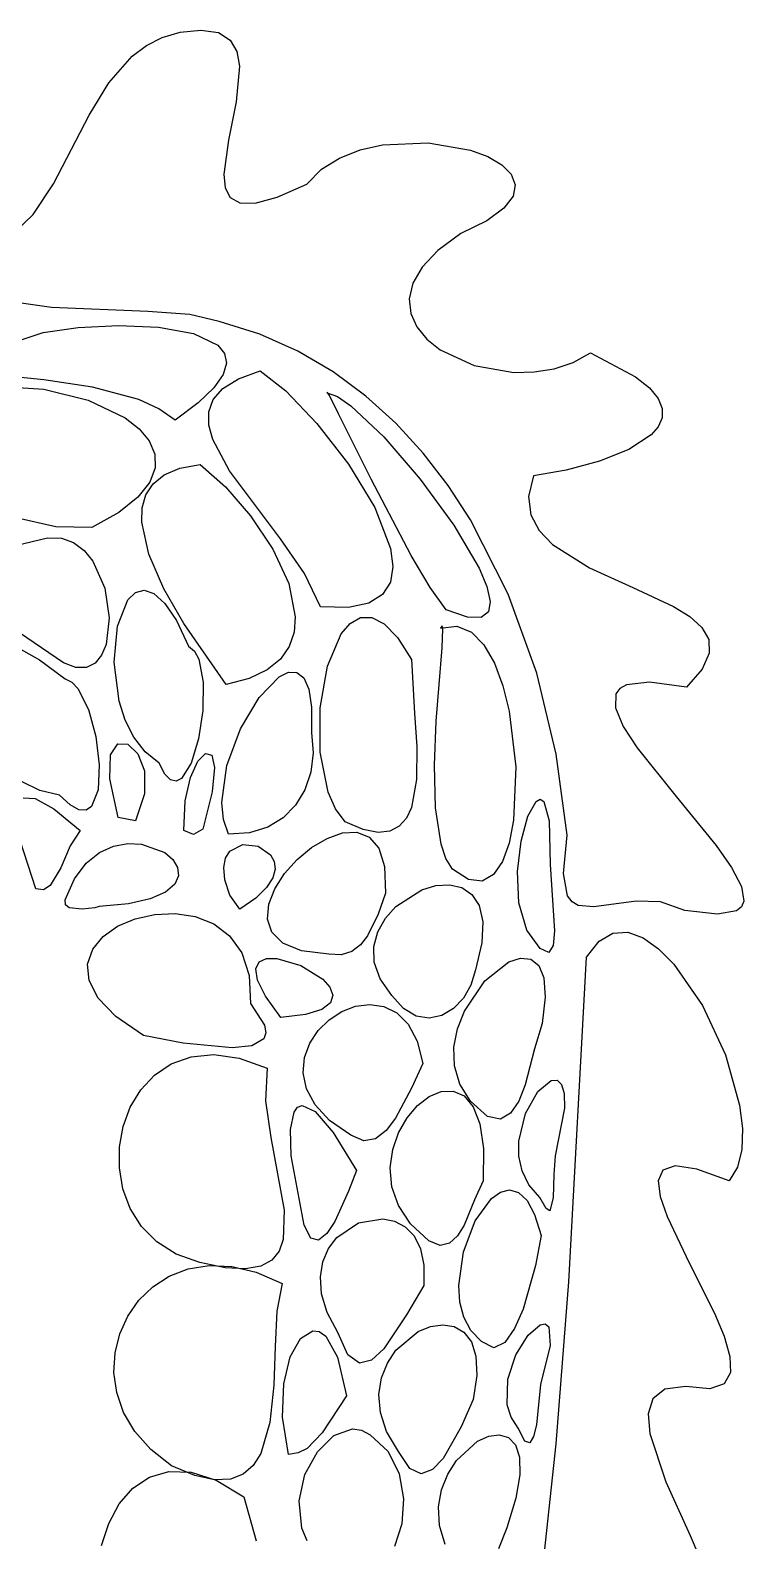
# Model space of a CAD drawing. Extents: x 4 to 212, y 2 to 159.
# Drawn here: x 112 to 148.6, y 77.2 to 154.8 of the extents above; entities that cross this region are included whole.
import ezdxf

# ---------------------------------------------------------------- set-up
doc = ezdxf.new("R2010")
doc.units = 0

msp = doc.modelspace()

# ---------------------------------------------------------------- linework, layer by layer
at = {"layer": 'Layer 1'}
for p, q in [((118.768159, 154.450074), (119.693101, 154.719707)), ((119.693101, 154.719707), (120.741175, 154.82628)), ((120.741175, 154.82628), (121.654725, 154.700853)), ((121.654725, 154.700853), (122.257736, 154.32213)), ((117.231168, 153.496938), (117.952223, 154.036209)), ((117.952223, 154.036209), (118.768159, 154.450074)), ((122.257736, 154.32213), (122.600395, 153.733853)), ((122.600395, 153.733853), (122.732892, 152.979764)), ((116.017208, 152.117491), (117.231168, 153.496938)), ((122.732892, 152.979764), (122.568156, 151.149118)), ((115.013283, 150.462353), (116.017208, 152.117491)), ((122.568156, 151.149118), (122.165038, 149.18013)), ((113.183558, 146.927479), (115.013283, 150.462353)), ((122.165038, 149.18013), (121.92505, 147.422736)), ((127.875125, 148.259044), (128.930967, 148.672578)), ((128.930967, 148.672578), (130.07219, 148.931427)), ((130.07219, 148.931427), (132.431382, 149.033504)), ((132.431382, 149.033504), (134.5939, 148.662138)), ((134.5939, 148.662138), (135.48928, 148.329184)), ((135.48928, 148.329184), (136.200942, 147.914192)), ((126.198986, 146.919493), (126.949514, 147.678719)), ((126.949514, 147.678719), (127.875125, 148.259044)), ((136.200942, 147.914192), (136.684034, 147.42927)), ((112.131768, 145.348982), (113.183558, 146.927479)), ((121.92505, 147.422736), (121.991702, 146.732743)), ((121.991702, 146.732743), (122.249704, 146.226874)), ((124.673696, 146.25144), (126.198986, 146.919493)), ((136.684034, 147.42927), (136.893708, 146.886527)), ((136.893708, 146.886527), (136.785112, 146.29807)), ((122.249704, 146.226874), (122.749244, 145.948873)), ((122.749244, 145.948873), (123.540512, 145.942481)), ((123.540512, 145.942481), (124.673696, 146.25144)), ((136.785112, 146.29807), (136.313397, 145.676007)), ((110.838034, 144.097271), (112.131768, 145.348982)), ((136.313397, 145.676007), (135.433712, 145.032445)), ((135.433712, 145.032445), (134.101208, 144.379493)), ((134.101208, 144.379493), (132.930401, 143.509845)), ((132.930401, 143.509845), (132.119867, 142.653255)), ((132.119867, 142.653255), (131.637741, 141.820812)), ((131.637741, 141.820812), (131.452159, 141.023603)), ((113.088004, 140.570693), (111.038609, 140.875629)), ((118.019761, 140.364597), (113.088004, 140.570693)), ((131.452159, 141.023603), (131.531257, 140.272714)), ((120.18851, 140.213558), (118.019761, 140.364597)), ((121.68343, 139.863938), (120.18851, 140.213558)), ((123.776252, 139.198502), (121.68343, 139.863938)), ((131.531257, 140.272714), (131.84317, 139.579235)), ((109.654112, 138.277615), (112.652319, 139.299493)), ((112.652319, 139.299493), (114.450706, 139.550565)), ((114.450706, 139.550565), (116.51806, 139.650934)), ((116.51806, 139.650934), (118.583937, 139.55945)), ((118.583937, 139.55945), (120.377893, 139.23496)), ((120.377893, 139.23496), (121.629487, 138.636315)), ((125.727668, 138.32641), (123.776252, 139.198502)), ((131.84317, 139.579235), (132.356033, 138.954252)), ((132.356033, 138.954252), (133.037983, 138.408852)), ((121.629487, 138.636315), (121.967384, 138.221324)), ((121.967384, 138.221324), (122.068274, 137.722363)), ((127.540118, 137.263801), (125.727668, 138.32641)), ((133.037983, 138.408852), (134.781683, 137.601153)), ((139.869429, 137.750742), (140.756948, 138.24116)), ((140.756948, 138.24116), (143.078269, 137.020796)), ((122.068274, 137.722363), (121.898351, 137.134288)), ((134.781683, 137.601153), (136.819354, 137.244838)), ((137.868768, 137.263669), (138.896081, 137.428607)), ((138.896081, 137.428607), (139.869429, 137.750742)), ((112.694336, 136.85989), (110.488862, 137.08642)), ((115.188806, 136.491488), (112.694336, 136.85989)), ((121.898351, 137.134288), (121.423811, 136.451954)), ((121.88401, 136.415387), (122.678553, 136.909514)), ((122.678553, 136.909514), (123.805323, 137.323938)), ((123.805323, 137.323938), (125.11327, 136.302381)), ((129.216041, 136.02681), (127.540118, 137.263801)), ((136.819354, 137.244838), (137.868768, 137.263669)), ((143.078269, 137.020796), (143.792784, 136.449393)), ((110.271783, 136.536021), (112.680147, 136.385799)), ((112.680147, 136.385799), (114.96609, 135.817567)), ((117.567503, 135.844932), (115.188806, 136.491488)), ((118.586945, 135.374757), (117.567503, 135.844932)), ((121.423811, 136.451954), (120.610847, 135.670219)), ((121.157724, 135.217069), (121.388224, 135.848819)), ((121.388224, 135.848819), (121.88401, 136.415387)), ((125.11327, 136.302381), (126.713632, 134.617463)), ((127.243749, 136.233212), (127.232407, 136.195049)), ((127.232407, 136.195049), (127.769675, 135.996316)), ((127.353424, 136.04868), (127.243749, 136.233212)), ((127.825949, 135.118429), (127.353424, 136.04868)), ((127.769675, 135.996316), (128.460951, 135.521587)), ((130.757879, 134.631574), (129.216041, 136.02681)), ((143.792784, 136.449393), (144.242331, 135.905382)), ((144.242331, 135.905382), (144.451257, 135.389915)), ((114.96609, 135.817567), (116.861028, 134.90451)), ((119.425655, 134.783937), (118.586945, 135.374757)), ((120.610847, 135.670219), (119.425655, 134.783937)), ((121.159037, 134.527401), (121.157724, 135.217069)), ((129.490907, 131.761506), (127.825949, 135.118429)), ((128.460951, 135.521587), (130.155877, 133.9238)), ((144.451257, 135.389915), (144.443908, 134.904147)), ((116.861028, 134.90451), (117.577937, 134.341542)), ((117.577937, 134.341542), (118.096377, 133.719811)), ((119.425655, 134.783937), (119.425655, 134.783937)), ((121.358693, 133.787074), (121.159037, 134.527401)), ((126.713632, 134.617463), (128.328621, 132.530215)), ((132.168071, 133.09423), (130.757879, 134.631574)), ((144.244632, 134.449231), (143.877775, 134.026321)), ((144.443908, 134.904147), (144.244632, 134.449231)), ((118.096377, 133.719811), (118.382775, 133.048466)), ((122.219148, 132.183491), (121.358693, 133.787074)), ((130.155877, 133.9238), (132.017875, 131.761014)), ((143.877775, 134.026321), (142.738704, 133.281132)), ((118.382775, 133.048466), (118.403556, 132.336655)), ((133.449056, 131.430914), (132.168071, 133.09423)), ((142.738704, 133.281132), (141.221471, 132.67781)), ((118.403556, 132.336655), (118.125149, 131.593526)), ((118.296889, 131.515835), (118.873771, 131.975478)), ((118.873771, 131.975478), (119.675247, 132.312761)), ((119.675247, 132.312761), (120.721512, 132.512748)), ((120.721512, 132.512748), (122.00987, 131.355103)), ((124.847429, 128.687922), (122.219148, 132.183491)), ((128.328621, 132.530215), (129.680451, 130.301667)), ((139.520849, 132.225584), (137.831613, 131.933682)), ((141.221471, 132.67781), (139.520849, 132.225584)), ((118.125149, 131.593526), (117.51398, 130.828226)), ((117.924411, 130.948766), (118.296889, 131.515835)), ((122.00987, 131.355103), (123.306747, 129.862684)), ((131.558048, 127.834717), (129.490907, 131.761506)), ((132.017875, 131.761014), (133.747637, 129.392555)), ((134.603276, 129.657764), (133.449056, 131.430914)), ((137.831613, 131.933682), (137.576521, 130.860203)), ((117.51398, 130.828226), (116.536478, 130.049905)), ((117.736143, 130.289207), (117.924411, 130.948766)), ((137.576521, 130.860203), (137.693902, 129.925111)), ((113.29734, 129.309485), (111.329639, 129.747208)), ((116.536478, 130.049905), (115.159068, 129.267709)), ((117.711893, 129.552095), (117.736143, 130.289207)), ((123.306747, 129.862684), (124.447521, 128.166264)), ((129.680451, 130.301667), (130.491332, 128.192849)), ((136.541179, 125.846506), (134.603276, 129.657764)), ((137.693902, 129.925111), (138.125259, 129.110023)), ((115.15907, 129.267709), (113.29734, 129.309485)), ((115.159068, 129.267709), (115.15907, 129.267709)), ((115.15907, 129.267709), (115.15907, 129.267709)), ((118.074677, 127.904949), (117.711893, 129.552095)), ((133.747637, 129.392555), (135.045853, 127.177748)), ((138.125259, 129.110023), (138.812092, 128.396551)), ((110.350835, 128.13685), (112.868287, 128.743134)), ((112.868287, 128.743134), (113.588186, 128.728086)), ((113.588186, 128.728086), (114.21841, 128.499176)), ((114.21841, 128.499176), (114.757723, 128.092119)), ((114.757723, 128.092119), (115.204892, 127.54263)), ((124.447521, 128.166264), (125.267567, 126.39662)), ((126.079714, 126.912115), (124.847429, 128.687922)), ((130.491332, 128.192849), (130.607107, 127.264911)), ((138.812092, 128.396551), (140.718199, 127.20092)), ((115.204892, 127.54263), (115.817864, 126.159219)), ((118.851221, 126.126813), (118.074677, 127.904949)), ((132.533302, 126.192135), (131.558048, 127.834717)), ((126.900401, 125.195079), (126.079714, 126.912115)), ((130.607107, 127.264911), (130.483476, 126.464792)), ((135.045853, 127.177748), (135.439598, 126.240254)), ((140.718199, 127.20092), (142.944237, 126.191134)), ((115.817864, 126.159219), (116.047452, 124.634662)), ((117.005338, 125.546814), (117.385739, 125.924545)), ((117.385739, 125.924545), (117.832522, 126.049461)), ((117.832522, 126.049461), (118.337729, 125.879289)), ((118.337729, 125.879289), (118.893397, 125.371755)), ((119.879987, 124.337172), (118.851221, 126.126813)), ((125.267567, 126.39662), (125.602264, 124.684527)), ((130.085713, 125.82512), (129.379095, 125.378525)), ((130.483476, 126.464792), (130.085713, 125.82512)), ((133.358139, 125.048501), (132.533302, 126.192135)), ((135.439598, 126.240254), (135.613215, 125.47592)), ((138.0013, 121.78955), (136.541179, 125.846506)), ((142.944237, 126.191134), (145.022221, 125.220112)), ((116.475524, 124.202), (117.005338, 125.546814)), ((118.893397, 125.371755), (119.491567, 124.484587)), ((128.328899, 125.157635), (126.900401, 125.195079)), ((126.900401, 125.195079), (126.900401, 125.195079)), ((129.379095, 125.378525), (128.328899, 125.157635)), ((134.439167, 124.671037), (133.358139, 125.048501)), ((133.358139, 125.048501), (133.358139, 125.048501)), ((135.613215, 125.47592), (135.529291, 124.929662)), ((145.022221, 125.220112), (145.859448, 124.703173)), ((112.934544, 122.839393), (110.204218, 124.700214)), ((116.047452, 124.634662), (115.883786, 123.25468)), ((116.306764, 122.353205), (116.475524, 124.202)), ((119.491567, 124.484587), (120.124279, 123.175511)), ((122.048019, 121.201307), (119.879987, 124.337172)), ((125.602264, 124.684527), (125.536161, 123.890929)), ((127.965394, 123.799459), (128.424028, 124.343047)), ((128.424028, 124.343047), (128.946771, 124.638882)), ((128.946771, 124.638882), (129.527874, 124.644167)), ((129.527874, 124.644167), (130.161587, 124.316102)), ((130.161587, 124.316102), (130.842158, 123.61189)), ((133.148122, 124.210001), (133.057192, 124.094886)), ((133.185193, 124.05838), (133.148122, 124.210001)), ((135.150413, 124.646396), (134.439167, 124.671037)), ((135.529291, 124.929662), (135.150413, 124.646396)), ((145.859448, 124.703173), (146.484168, 124.14077)), ((125.536161, 123.890929), (125.286986, 123.16076)), ((127.263456, 122.140221), (127.965394, 123.799459)), ((130.842158, 123.61189), (131.563838, 122.488731)), ((133.057192, 124.094886), (133.899832, 124.196649)), ((133.137938, 123.082014), (133.185193, 124.05838)), ((133.899832, 124.196649), (134.643188, 123.889597)), ((134.643188, 123.889597), (135.28556, 123.236332)), ((146.484168, 124.14077), (146.837881, 123.514517)), ((146.837881, 123.514517), (146.862091, 122.806027)), ((111.365538, 123.079408), (112.467685, 122.475067)), ((113.689349, 122.312284), (112.934544, 122.839393)), ((112.934544, 122.839393), (112.934544, 122.839393)), ((115.651397, 122.708192), (115.316993, 122.304994)), ((115.883786, 123.25468), (115.651397, 122.708192)), ((120.124279, 123.175511), (120.42031, 122.914994)), ((120.42031, 122.914994), (120.638666, 122.498184)), ((125.286986, 123.16076), (124.834163, 122.510366)), ((132.839133, 119.326412), (133.137938, 123.082014)), ((135.28556, 123.236332), (135.825253, 122.29945)), ((146.862091, 122.806027), (146.498299, 121.996917)), ((112.467685, 122.475067), (113.776351, 121.489594)), ((114.337203, 122.071325), (113.689349, 122.312284)), ((114.87934, 122.0808), (114.337203, 122.071325)), ((115.316993, 122.304994), (114.87934, 122.0808)), ((116.562739, 120.338614), (116.306764, 122.353205)), ((120.638666, 122.498184), (120.864234, 121.316485)), ((124.157113, 121.956095), (123.235257, 121.514293)), ((124.834163, 122.510366), (124.157113, 121.956095)), ((126.88696, 120.003554), (127.263456, 122.140221)), ((131.563838, 122.488731), (131.726014, 119.723281)), ((135.825253, 122.29945), (136.260568, 121.14155)), ((146.498299, 121.996917), (145.688008, 121.068801)), ((113.776351, 121.489594), (114.121431, 121.329382)), ((114.121431, 121.329382), (114.439875, 120.994561)), ((120.864234, 121.316485), (120.844755, 119.872028)), ((123.235257, 121.514293), (122.048019, 121.201307)), ((122.048019, 121.201307), (122.048019, 121.201307)), ((123.745962, 120.534635), (124.770628, 121.59332)), ((124.770628, 121.59332), (125.252018, 121.830785)), ((125.252018, 121.830785), (125.682327, 121.828314)), ((125.682327, 121.828314), (126.038716, 121.551895)), ((126.038716, 121.551895), (126.298343, 120.967515)), ((136.260568, 121.14155), (136.589809, 119.825231)), ((139.003161, 117.615989), (138.0013, 121.78955)), ((142.610184, 121.18324), (142.264221, 120.992103)), ((143.784833, 121.3152), (142.610184, 121.18324)), ((145.688008, 121.068801), (143.784833, 121.3152)), ((114.439875, 120.994561), (114.978265, 119.926459)), ((116.869903, 119.374829), (116.562739, 120.338614)), ((122.791048, 118.924361), (123.745962, 120.534635)), ((126.298343, 120.967515), (126.438371, 120.04116)), ((142.062185, 120.726452), (142.038957, 119.99837)), ((142.264221, 120.992103), (142.062185, 120.726452)), ((114.978265, 119.926459), (115.354345, 118.536022)), ((120.844755, 119.872028), (120.623999, 118.406424)), ((126.438371, 120.04116), (126.435959, 118.738819)), ((126.881907, 117.731846), (126.88696, 120.003554)), ((131.726014, 119.723281), (131.840391, 117.998422)), ((136.589809, 119.825231), (136.923275, 116.967731)), ((142.038957, 119.99837), (142.438623, 119.052527)), ((117.307131, 118.496414), (116.869903, 119.374829)), ((122.088601, 117.034599), (122.791048, 118.924361)), ((132.748319, 117.055529), (132.839133, 119.326412)), ((142.438623, 119.052527), (143.159307, 117.942454)), ((115.354345, 118.536022), (115.530941, 117.073982)), ((116.118126, 117.589063), (116.479236, 118.152362)), ((116.479236, 118.152362), (116.996045, 118.140975)), ((116.996045, 118.140975), (117.506961, 117.647036)), ((117.882383, 117.745643), (117.307131, 118.496414)), ((120.623999, 118.406424), (120.245736, 117.161286)), ((126.435959, 118.738819), (126.513426, 117.686264)), ((131.840391, 117.998422), (131.824459, 116.31881)), ((116.074302, 116.358943), (116.118126, 117.589063)), ((117.506961, 117.647036), (117.850395, 116.76268)), ((118.603621, 117.16479), (117.882383, 117.745643)), ((120.214181, 116.427999), (120.595778, 117.261662)), ((120.595778, 117.261662), (120.991908, 117.664398)), ((120.991908, 117.664398), (121.308697, 117.576163)), ((121.308697, 117.576163), (121.452273, 116.936913)), ((126.513426, 117.686264), (126.396306, 116.695858)), ((127.294298, 115.667484), (126.881907, 117.731846)), ((139.56628, 113.454917), (139.003161, 117.615989)), ((143.159307, 117.942454), (145.156214, 115.443754)), ((115.530941, 117.073982), (115.470878, 115.791069)), ((117.850395, 116.76268), (117.864757, 115.580042)), ((118.898237, 116.598559), (118.603621, 117.16479)), ((118.603621, 117.16479), (118.603621, 117.16479)), ((119.191777, 116.298856), (118.898237, 116.598559)), ((120.245736, 117.161286), (119.753739, 116.378226)), ((121.452273, 116.936913), (121.328762, 115.686606)), ((121.821341, 115.137452), (122.088601, 117.034599)), ((126.396306, 116.695858), (126.094683, 115.793429)), ((132.803721, 114.861495), (132.748319, 117.055529)), ((136.923275, 116.967731), (136.812071, 114.227737)), ((112.482552, 115.755342), (111.56961, 116.205212)), ((113.498988, 115.524418), (112.482552, 115.755342)), ((115.470878, 115.791069), (115.136982, 114.938016)), ((116.509357, 114.369867), (116.074302, 116.358943)), ((119.478768, 116.235479), (119.191777, 116.298856)), ((119.753739, 116.378226), (119.478768, 116.235479)), ((119.940988, 115.223452), (120.214181, 116.427999)), ((121.328762, 115.686606), (120.844293, 113.765197)), ((126.094683, 115.793429), (125.618641, 115.00481)), ((127.671411, 114.820053), (127.294298, 115.667484)), ((131.824459, 116.31881), (131.563843, 114.889445)), ((111.627508, 115.377905), (112.23761, 115.34509)), ((112.23761, 115.34509), (113.196149, 114.812359)), ((114.041379, 115.012901), (113.498988, 115.524418)), ((113.498988, 115.524418), (113.498988, 115.524418)), ((114.492077, 114.765555), (114.041379, 115.012901)), ((115.136982, 114.938016), (114.855729, 114.751041)), ((117.864757, 115.580042), (117.388457, 114.191257)), ((119.870073, 113.708064), (119.940988, 115.223452)), ((121.908004, 114.271141), (121.821341, 115.137452)), ((125.618641, 115.00481), (124.978265, 114.355829)), ((131.563843, 114.889445), (131.306036, 114.332668)), ((137.550278, 114.437181), (137.968039, 115.19793)), ((137.968039, 115.19793), (138.173298, 115.307583)), ((138.173298, 115.307583), (138.360624, 115.196712)), ((138.360624, 115.196712), (138.634927, 114.193272)), ((145.156214, 115.443754), (147.21466, 112.93053)), ((113.196149, 114.812359), (114.546769, 113.703777)), ((114.855729, 114.751041), (114.492077, 114.765555)), ((117.388457, 114.191257), (116.509357, 114.369867)), ((116.509357, 114.369867), (116.509357, 114.369867)), ((116.509357, 114.369867), (116.509357, 114.369867)), ((122.171982, 113.505022), (121.908004, 114.271141)), ((124.978265, 114.355829), (124.18364, 113.872317)), ((128.170136, 114.152855), (127.671411, 114.820053)), ((129.091221, 113.756191), (128.170136, 114.152855)), ((128.170136, 114.152855), (128.170136, 114.152855)), ((131.306036, 114.332668), (130.944168, 113.91533)), ((133.085708, 112.998484), (132.803721, 114.861495)), ((136.812071, 114.227737), (136.585475, 113.058301)), ((137.20045, 113.15472), (137.550278, 114.437181)), ((138.634927, 114.193272), (138.697837, 111.947353)), ((114.546769, 113.703777), (114.041424, 112.919993)), ((119.870076, 113.708064), (119.870073, 113.708064)), ((119.870073, 113.708064), (119.870073, 113.708064)), ((120.367687, 113.488605), (119.870076, 113.708064)), ((120.844293, 113.765197), (120.367687, 113.488605)), ((123.244851, 113.580105), (122.171982, 113.505022)), ((122.171982, 113.505022), (122.171982, 113.505022)), ((124.18364, 113.872317), (123.244851, 113.580105)), ((127.230652, 113.295852), (128.021505, 113.572798)), ((128.021505, 113.572798), (128.761803, 113.611111)), ((128.761803, 113.611111), (129.402515, 113.365622)), ((129.851057, 113.601466), (129.091221, 113.756191)), ((129.402515, 113.365622), (129.894613, 112.791166)), ((130.46394, 113.663054), (129.851057, 113.601466)), ((130.944168, 113.91533), (130.46394, 113.663054)), ((139.376073, 111.483732), (139.56628, 113.454917)), ((112.276024, 110.700978), (111.451387, 113.236208)), ((114.041424, 112.919993), (113.567621, 111.790983)), ((114.861871, 112.016577), (115.540496, 112.566552)), ((115.540496, 112.566552), (116.263982, 112.89594)), ((116.263982, 112.89594), (116.996826, 113.032619)), ((116.996826, 113.032619), (117.703527, 113.004466)), ((117.703527, 113.004466), (118.896492, 112.565173)), ((118.896492, 112.565173), (119.311752, 112.209789)), ((122.019102, 112.283739), (122.236162, 112.638058)), ((122.236162, 112.638058), (122.913666, 112.981066)), ((122.913666, 112.981066), (123.699881, 112.895095)), ((123.699881, 112.895095), (124.33584, 112.450382)), ((125.693392, 112.206726), (126.438271, 112.825439)), ((126.438271, 112.825439), (127.230652, 113.295852)), ((129.894613, 112.791166), (130.189068, 111.842574)), ((133.336786, 112.270544), (133.085708, 112.998484)), ((136.585475, 113.058301), (136.242619, 112.106037)), ((137.011663, 111.590802), (137.20045, 113.15472)), ((147.21466, 112.93053), (148.012266, 111.802304)), ((113.567621, 111.790983), (113.015707, 110.867671)), ((114.263608, 111.218137), (114.861871, 112.016577)), ((119.311752, 112.209789), (119.55886, 111.801083)), ((119.55886, 111.801083), (119.602315, 111.366933)), ((121.926332, 111.795836), (122.019102, 112.283739)), ((121.990221, 111.16557), (121.926332, 111.795836)), ((124.33584, 112.450382), (124.516547, 112.115447)), ((124.516547, 112.115447), (124.562578, 111.717165)), ((125.045043, 111.484881), (125.693392, 112.206726)), ((130.189068, 111.842574), (130.236852, 110.474681)), ((133.674649, 111.720675), (133.336786, 112.270544)), ((136.242619, 112.106037), (135.781806, 111.433544)), ((138.697837, 111.947353), (138.918618, 108.551426)), ((148.012266, 111.802304), (148.519625, 110.831045)), ((113.781211, 110.143355), (114.263608, 111.218137)), ((119.602315, 111.366933), (119.406615, 110.935216)), ((122.243142, 110.384161), (121.990221, 111.16557)), ((124.441563, 111.264316), (124.121131, 110.765679)), ((124.562578, 111.717165), (124.441563, 111.264316)), ((124.542254, 110.70507), (125.045043, 111.484881)), ((134.499518, 111.178265), (133.674649, 111.720675)), ((133.674649, 111.720675), (133.674649, 111.720675)), ((135.201338, 111.10342), (134.499518, 111.178265)), ((135.781806, 111.433544), (135.201338, 111.10342)), ((137.077025, 109.985683), (137.011663, 111.590802)), ((139.583554, 110.352048), (139.376073, 111.483732)), ((112.67619, 110.655314), (112.276024, 110.700978)), ((112.276024, 110.700978), (112.276024, 110.700978)), ((113.015707, 110.867671), (112.67619, 110.655314)), ((118.936258, 110.53381), (118.155742, 110.190592)), ((119.406615, 110.935216), (118.936258, 110.53381)), ((122.752533, 109.666162), (122.243142, 110.384164)), ((122.243142, 110.384164), (122.243142, 110.384161)), ((122.243142, 110.384161), (122.243142, 110.384161)), ((123.568911, 110.230035), (122.752533, 109.666162)), ((124.121131, 110.765679), (123.568911, 110.230035)), ((124.234053, 109.912461), (124.542254, 110.70507)), ((130.236852, 110.474681), (129.863348, 109.394921)), ((130.763966, 109.79589), (132.104175, 110.652513)), ((132.104175, 110.652513), (132.823482, 110.86718)), ((132.823482, 110.86718), (133.519466, 110.913086)), ((133.519466, 110.913086), (134.150035, 110.770483)), ((134.150035, 110.770483), (134.673094, 110.419623)), ((134.673094, 110.419623), (135.046552, 109.840757)), ((139.8165, 110.036257), (139.583554, 110.352048)), ((148.519625, 110.831045), (148.634858, 110.070286)), ((113.805075, 109.882152), (113.781211, 110.143355)), ((113.781211, 110.143355), (113.781211, 110.143355)), ((113.995323, 109.728719), (113.805075, 109.882152)), ((114.652923, 109.653661), (113.995323, 109.728719)), ((115.309921, 109.735169), (114.652923, 109.653661)), ((115.522225, 109.79023), (115.309921, 109.735169)), ((117.029565, 109.933439), (115.522225, 109.79023)), ((118.155742, 110.190592), (117.029565, 109.933439)), ((124.169468, 109.15222), (124.234053, 109.912461)), ((130.22725, 109.193432), (130.763966, 109.79589)), ((135.046552, 109.840757), (135.228314, 109.014137)), ((137.489644, 108.579618), (137.077025, 109.985683)), ((140.124956, 109.852629), (139.8165, 110.036257)), ((140.936515, 109.778243), (140.124956, 109.852629)), ((143.115046, 110.07563), (140.936515, 109.778243)), ((144.354488, 110.032936), (143.115046, 110.07563)), ((145.609028, 109.586339), (144.354488, 110.032936)), ((145.609036, 109.586339), (145.609028, 109.586339)), ((145.609028, 109.586339), (145.609028, 109.586339)), ((147.281442, 109.394401), (145.609036, 109.586339)), ((148.25609, 109.573561), (147.281442, 109.394401)), ((148.513592, 109.785574), (148.25609, 109.573561)), ((148.634858, 110.070286), (148.513592, 109.785574)), ((115.727154, 108.24775), (116.475112, 108.776833)), ((116.475112, 108.776833), (117.380427, 109.163276)), ((117.380427, 109.163276), (118.384898, 109.387784)), ((118.384898, 109.387784), (119.430327, 109.431064)), ((119.430327, 109.431064), (120.458512, 109.27382)), ((120.458512, 109.27382), (121.411254, 108.89676)), ((121.411254, 108.89676), (122.230352, 108.280588)), ((124.397529, 108.469515), (124.169468, 109.15222)), ((129.863348, 109.394921), (129.313982, 108.282418)), ((129.835584, 108.501205), (130.22725, 109.193432)), ((135.228314, 109.014137), (135.176288, 107.920016)), ((115.194754, 107.59532), (115.727154, 108.24775)), ((122.230352, 108.280588), (122.857606, 107.406011)), ((124.967266, 107.909512), (124.397529, 108.469515)), ((125.927705, 107.517379), (124.967266, 107.909512)), ((129.313982, 108.282418), (128.945243, 107.82163)), ((129.63106, 107.73896), (129.835584, 108.501205)), ((135.176288, 107.920016), (134.84838, 106.538643)), ((138.180087, 107.634139), (137.489644, 108.579618)), ((137.489644, 108.579618), (137.489644, 108.579618)), ((138.918618, 108.551426), (138.843564, 107.796449)), ((140.564063, 107.191579), (141.203444, 108.018478)), ((141.203444, 108.018478), (141.91322, 108.430857)), ((141.91322, 108.430857), (142.673098, 108.473391)), ((142.673098, 108.473391), (143.462789, 108.190757)), ((143.462789, 108.190757), (144.262001, 107.627631)), ((114.936112, 106.838838), (115.194754, 107.59532)), ((122.857606, 107.406011), (123.234815, 106.253734)), ((124.122421, 107.118853), (124.64667, 107.126466)), ((124.64667, 107.126466), (125.892947, 106.758013)), ((127.327877, 107.338283), (125.927705, 107.517379)), ((127.963434, 107.306466), (127.327877, 107.338283)), ((127.327877, 107.338283), (127.327877, 107.338283)), ((128.498808, 107.481947), (127.963434, 107.306466)), ((128.945243, 107.82163), (128.498808, 107.481947)), ((129.655773, 106.926444), (129.63106, 107.73896)), ((136.575741, 106.949672), (137.169619, 107.140735)), ((137.169619, 107.140735), (137.69293, 107.088667)), ((138.61439, 107.431885), (138.180087, 107.634139)), ((138.843564, 107.796449), (138.61439, 107.431885)), ((139.648241, 90.51287), (140.564063, 107.191579)), ((144.262001, 107.627631), (145.050445, 106.828688)), ((115.009427, 105.997598), (114.936112, 106.838838)), ((123.567017, 106.586184), (123.742849, 106.947677)), ((123.653987, 106.007621), (123.567017, 106.586184)), ((123.742849, 106.947677), (124.122421, 107.118853)), ((125.892947, 106.758013), (127.00918, 106.056343)), ((129.951816, 106.083405), (129.655773, 106.926444)), ((134.84838, 106.538643), (134.618284, 105.75027)), ((135.334929, 105.97164), (136.575741, 106.949672)), ((137.69293, 107.088667), (138.106014, 106.760099)), ((138.106014, 106.760099), (138.36921, 106.121658)), ((145.050445, 106.828688), (146.513861, 104.702056)), ((115.472901, 105.090894), (115.009427, 105.997598)), ((123.234815, 106.253734), (123.303781, 104.804464)), ((124.062822, 105.185235), (123.653987, 106.007621)), ((127.00918, 106.056343), (127.370872, 105.647434)), ((127.370872, 105.647434), (127.522865, 105.235479)), ((130.56128, 105.229592), (129.951816, 106.083405)), ((134.618284, 105.75027), (134.232642, 105.076853)), ((134.287778, 104.421536), (135.334929, 105.97164)), ((138.36921, 106.121658), (138.442857, 105.139974)), ((116.384733, 104.13802), (115.472901, 105.090894)), ((123.303781, 104.804464), (124.014914, 103.699918)), ((124.852585, 104.092273), (124.062822, 105.185235)), ((127.406096, 104.847233), (126.961502, 104.509448)), ((127.522865, 105.235479), (127.406096, 104.847233)), ((131.164338, 104.546083), (130.56128, 105.229592)), ((130.56128, 105.229592), (130.56128, 105.229592)), ((134.232642, 105.076853), (133.725541, 104.550161)), ((138.442857, 105.139974), (138.287294, 103.781677)), ((117.803123, 103.15827), (116.384733, 104.13802)), ((124.852588, 104.092273), (124.852585, 104.092273)), ((124.852585, 104.092273), (124.852585, 104.092273)), ((126.13002, 104.248877), (124.852588, 104.092273)), ((126.961502, 104.509448), (126.13002, 104.248877)), ((127.334397, 103.97711), (127.987515, 104.400776)), ((127.987515, 104.400776), (128.6978, 104.671961)), ((128.6978, 104.671961), (129.429524, 104.766156)), ((129.429524, 104.766156), (130.146956, 104.658851)), ((130.146956, 104.658851), (130.814367, 104.325536)), ((130.814367, 104.325536), (131.396028, 103.7417)), ((131.816381, 104.168157), (131.164338, 104.546083)), ((132.483322, 104.064042), (131.816381, 104.168157)), ((133.131072, 104.201967), (132.483322, 104.064042)), ((133.725541, 104.550161), (133.131072, 104.201967)), ((133.935978, 103.515385), (134.287778, 104.421536)), ((146.513861, 104.702056), (147.690713, 102.168271)), ((124.079502, 103.305036), (123.979053, 103.002549)), ((124.014914, 103.699918), (124.079502, 103.305036)), ((126.342582, 102.77038), (126.774176, 103.425475)), ((126.774176, 103.425475), (127.334397, 103.97711)), ((131.396028, 103.7417), (131.85621, 102.882833)), ((133.751576, 102.566328), (133.935978, 103.515385)), ((138.287294, 103.781677), (137.878493, 102.475226)), ((119.839279, 102.780991), (117.803123, 103.15827)), ((117.803123, 103.15827), (117.803123, 103.15827)), ((122.36107, 102.528571), (119.839279, 102.780991)), ((123.369878, 102.637164), (122.36107, 102.528571)), ((123.979053, 103.002549), (123.369878, 102.637164)), ((126.075343, 102.036335), (126.342582, 102.77038)), ((131.85621, 102.882833), (132.159183, 101.724426)), ((133.774233, 101.607738), (133.751576, 102.566328)), ((137.878493, 102.475226), (137.398964, 100.634701)), ((118.369717, 101.135457), (119.231873, 101.713352)), ((119.231873, 101.713352), (120.247134, 102.076313)), ((120.247134, 102.076313), (121.409539, 102.186169)), ((121.409539, 102.186169), (122.713128, 102.004749)), ((122.713128, 102.004749), (124.15194, 101.493882)), ((126.008189, 101.24785), (126.075343, 102.036335)), ((132.159183, 101.724426), (131.561574, 100.467475)), ((147.690713, 102.168271), (148.418675, 99.58474)), ((117.666627, 100.380798), (118.369717, 101.135457)), ((124.15194, 101.493882), (124.079434, 99.810734)), ((126.176849, 100.429436), (126.008189, 101.24785)), ((134.043609, 100.672984), (133.774233, 101.607738)), ((117.128562, 99.487546), (117.666627, 100.380798)), ((126.617054, 99.605603), (126.176849, 100.429436)), ((131.561574, 100.467475), (130.753187, 98.925477)), ((132.477047, 100.026167), (133.099842, 100.284185)), ((133.099842, 100.284185), (133.7097, 100.306178)), ((133.7097, 100.306178), (134.26919, 100.058639)), ((134.599365, 99.795437), (134.043609, 100.672984)), ((137.398964, 100.634701), (137.074352, 99.799866)), ((137.424642, 99.163763), (138.053722, 100.2823)), ((138.053722, 100.2823), (138.745631, 100.854589)), ((138.745631, 100.854589), (139.044946, 100.863428)), ((139.044946, 100.863428), (139.275726, 100.648748)), ((139.275726, 100.648748), (139.409893, 100.181565)), ((139.409893, 100.181565), (139.419365, 99.432894)), ((116.761485, 98.493873), (117.128562, 99.487546)), ((124.079434, 99.810734), (124.348312, 97.924319)), ((125.540322, 99.226951), (125.719387, 99.476827)), ((125.719387, 99.476827), (125.958114, 99.575449)), ((125.958114, 99.575449), (126.621386, 99.264639)), ((127.364531, 98.80086), (126.617054, 99.605603)), ((131.342359, 98.936078), (131.878742, 99.565629)), ((131.878742, 99.565629), (132.477047, 100.026167)), ((134.26919, 100.058639), (134.740884, 99.508063)), ((135.481162, 99.008469), (134.599365, 99.795437)), ((134.740884, 99.508063), (135.087351, 98.620944)), ((137.074352, 99.799866), (136.662067, 99.174361)), ((139.419365, 99.432894), (138.951905, 96.975143)), ((148.418675, 99.58474), (148.563595, 98.38601)), ((125.354354, 98.327736), (125.540322, 99.226951)), ((126.621386, 99.264639), (127.543791, 98.185933)), ((128.455011, 98.039719), (127.364531, 98.80086)), ((130.753187, 98.925477), (130.266117, 98.28613)), ((130.905325, 98.171019), (131.342359, 98.936078)), ((135.087351, 98.620944), (135.271163, 97.363775)), ((136.13878, 98.872468), (135.481162, 99.008469)), ((135.481162, 99.008469), (135.481162, 99.008469)), ((136.662067, 99.174361), (136.13878, 98.872468)), ((137.083033, 97.730862), (137.424642, 99.163763)), ((116.571354, 97.437949), (116.761485, 98.493873)), ((124.348312, 97.924319), (125.022007, 94.196872)), ((125.386556, 96.986391), (125.354354, 98.327736)), ((127.543791, 98.185933), (128.738986, 96.230742)), ((129.118563, 97.747833), (128.455011, 98.039719)), ((128.455011, 98.039719), (128.455011, 98.039719)), ((129.721754, 97.861776), (129.118563, 97.747833)), ((130.266117, 98.28613), (129.721754, 97.861776)), ((130.605071, 97.303958), (130.905325, 98.171019)), ((148.563595, 98.38601), (148.535421, 97.308871)), ((116.564132, 96.357945), (116.571354, 97.437949)), ((130.479025, 96.368402), (130.605071, 97.303958)), ((135.271163, 97.363775), (135.25489, 95.703051)), ((137.090232, 96.968987), (137.083033, 97.730862)), ((148.535421, 97.308871), (148.313861, 96.398)), ((116.745778, 95.292031), (116.564132, 96.357945)), ((126.05085, 93.411672), (125.386556, 96.986391)), ((130.564617, 95.397856), (130.479025, 96.368402)), ((137.253538, 96.215478), (137.090232, 96.968987)), ((138.951905, 96.975143), (138.873037, 96.031708)), ((145.107748, 96.465564), (144.475541, 96.245584)), ((146.217179, 96.302546), (145.107748, 96.465564)), ((147.878625, 95.698073), (146.217179, 96.302546)), ((148.313861, 96.398), (147.878625, 95.698073)), ((128.738986, 96.230742), (128.336641, 95.174626)), ((135.25489, 95.703051), (134.808551, 94.722234)), ((137.601034, 95.499319), (137.253538, 96.215478)), ((138.1608, 94.849496), (137.601034, 95.499319)), ((138.873037, 96.031708), (138.851623, 94.818673)), ((144.475541, 96.245584), (144.24577, 95.70106)), ((144.24577, 95.70106), (144.343645, 94.890448)), ((117.122253, 94.278379), (116.745778, 95.292031)), ((128.336641, 95.174626), (127.625498, 93.609915)), ((130.899277, 94.425826), (130.564617, 95.397856)), ((134.808551, 94.722234), (134.269715, 93.424146)), ((134.839773, 93.637841), (135.677258, 94.786888)), ((135.677258, 94.786888), (136.140428, 95.112922)), ((136.140428, 95.112922), (136.610634, 95.22757)), ((136.610634, 95.22757), (137.070942, 95.096537)), ((137.070942, 95.096537), (137.504414, 94.685527)), ((138.478595, 94.279546), (138.1608, 94.849496)), ((138.1608, 94.849496), (138.1608, 94.849496)), ((138.851623, 94.818673), (138.682574, 94.152461)), ((144.343645, 94.890448), (144.694374, 93.872203)), ((117.699517, 93.35516), (117.122253, 94.278379)), ((125.022007, 94.196872), (124.982717, 92.683432)), ((131.520433, 93.485818), (130.899277, 94.425826)), ((137.504414, 94.685527), (137.894116, 93.960246)), ((137.894116, 93.960246), (138.223111, 92.886397)), ((138.682574, 94.152461), (138.478595, 94.279546)), ((118.483532, 92.560544), (117.699517, 93.35516)), ((126.403086, 92.746635), (126.05085, 93.411672)), ((126.05085, 93.411672), (126.05085, 93.411672)), ((127.625498, 93.609915), (127.214598, 92.985037)), ((127.734673, 92.778751), (128.846833, 93.541567)), ((128.846833, 93.541567), (130.102172, 93.750327)), ((130.102172, 93.750327), (130.704393, 93.624005)), ((130.704393, 93.624005), (131.247441, 93.331651)), ((131.247441, 93.331651), (131.69966, 92.864091)), ((132.465516, 92.611338), (131.520433, 93.485818)), ((134.269715, 93.424146), (133.93053, 92.869812)), ((134.233668, 92.054791), (134.839773, 93.637841)), ((144.694374, 93.872203), (145.855241, 91.446639)), ((119.480258, 91.932702), (118.483532, 92.560544)), ((124.982717, 92.683432), (124.771889, 92.085944)), ((126.799065, 92.65085), (126.403086, 92.746635)), ((127.214598, 92.985037), (126.799065, 92.65085)), ((127.311425, 92.212505), (127.734673, 92.778751)), ((131.69966, 92.864091), (132.029394, 92.212155)), ((133.042463, 92.377933), (132.465516, 92.611338)), ((132.465516, 92.611338), (132.465516, 92.611338)), ((133.526123, 92.492583), (133.042463, 92.377933)), ((133.93053, 92.869812), (133.526123, 92.492583)), ((138.223111, 92.886397), (137.937634, 91.339125)), ((120.695655, 91.509805), (119.480258, 91.932702)), ((124.396597, 91.62191), (123.829085, 91.311804)), ((124.771889, 92.085944), (124.396597, 91.62191)), ((127.01894, 91.535263), (127.311425, 92.212505)), ((132.029394, 92.212155), (132.204987, 91.366667)), ((133.99443, 90.312099), (134.233668, 92.054791)), ((119.128739, 90.79533), (120.098249, 91.169424)), ((120.098249, 91.169424), (121.174984, 91.345593)), ((122.00637, 91.235277), (120.695655, 91.509805)), ((120.695655, 91.509805), (120.695655, 91.509805)), ((121.174984, 91.345593), (122.346017, 91.297821)), ((123.041595, 91.176102), (122.00637, 91.235277)), ((122.346017, 91.297821), (123.598418, 91.00009)), ((123.829085, 91.311804), (123.041595, 91.176102)), ((123.598418, 91.00009), (124.919257, 90.426385)), ((126.888873, 90.756198), (127.01894, 91.535263)), ((132.204987, 91.366667), (132.194783, 90.318457)), ((137.937634, 91.339125), (137.302169, 89.100142)), ((145.855241, 91.446639), (147.130053, 88.89201)), ((117.563113, 89.557439), (118.279384, 90.24933)), ((118.279384, 90.24933), (119.128739, 90.79533)), ((124.919257, 90.426385), (124.656456, 89.002197)), ((126.952881, 89.884483), (126.888873, 90.756198)), ((132.194783, 90.318457), (131.316998, 88.814849)), ((134.054725, 89.466625), (133.99443, 90.312099)), ((139.003902, 82.182481), (139.648241, 90.51287)), ((116.992855, 88.745674), (117.563113, 89.557439)), ((127.24262, 88.92929), (126.952881, 89.884483)), ((134.257545, 88.684126), (134.054725, 89.466625)), ((116.581538, 87.840054), (116.992855, 88.745674)), ((124.656456, 89.002197), (124.565985, 87.181087)), ((127.789745, 87.899793), (127.24262, 88.92929)), ((131.316998, 88.814849), (130.141112, 87.060634)), ((134.619826, 87.998896), (134.257545, 88.684126)), ((137.302169, 89.100142), (136.867037, 88.10393)), ((147.130053, 88.89201), (147.623213, 87.712435)), ((116.342092, 86.866594), (116.581538, 87.840054)), ((125.869568, 87.60205), (126.5031, 87.997265)), ((126.5031, 87.997265), (126.835014, 87.949114)), ((126.835014, 87.949114), (127.163309, 87.717357)), ((127.163309, 87.717357), (127.767888, 86.643725)), ((128.307637, 86.748164), (127.789745, 87.899793)), ((127.789745, 87.899793), (127.789745, 87.899793)), ((130.769984, 86.997108), (131.918512, 87.95155)), ((131.918512, 87.95155), (132.553127, 88.210635)), ((132.553127, 88.210635), (133.179664, 88.302943)), ((133.179664, 88.302943), (133.76189, 88.212458)), ((133.76189, 88.212458), (134.26357, 87.923165)), ((134.26357, 87.923165), (134.648471, 87.41905)), ((135.158503, 87.445232), (134.619826, 87.998896)), ((136.867037, 88.10393), (136.361023, 87.393995)), ((136.93444, 86.764918), (137.554909, 87.763994)), ((137.554909, 87.763994), (138.183406, 88.305861)), ((138.183406, 88.305861), (138.440355, 88.344078)), ((138.440355, 88.344078), (138.62694, 88.194478)), ((138.62694, 88.194478), (138.692524, 87.233807)), ((124.565985, 87.181087), (124.497784, 85.197681)), ((125.345017, 86.650316), (125.869568, 87.60205)), ((130.141112, 87.060634), (129.51128, 86.487941)), ((130.32854, 86.333783), (130.769984, 86.997108)), ((134.648471, 87.41905), (134.880358, 86.684095)), ((135.789666, 87.123407), (135.158503, 87.445232)), ((135.158503, 87.445232), (135.158503, 87.445232)), ((136.361023, 87.393995), (135.789666, 87.123407)), ((138.692524, 87.233807), (138.187168, 85.227806)), ((147.623213, 87.712435), (147.92049, 86.675961)), ((116.287446, 85.851312), (116.342092, 86.866594)), ((125.011755, 85.260665), (125.345017, 86.650316)), ((127.767888, 86.643725), (128.234533, 84.657765)), ((128.890802, 86.330665), (128.307637, 86.748164)), ((129.51128, 86.487941), (128.890802, 86.330665)), ((130.023953, 85.567742), (130.32854, 86.333783)), ((134.880358, 86.684095), (134.922998, 85.702288)), ((136.514986, 85.504674), (136.93444, 86.764918)), ((147.92049, 86.675961), (147.947094, 85.841043)), ((116.430527, 84.820224), (116.287446, 85.851312)), ((129.892459, 84.715), (130.023953, 85.567742)), ((134.922998, 85.702288), (134.740156, 84.457611)), ((136.489537, 84.179301), (136.514986, 85.504674)), ((147.947094, 85.841043), (147.628234, 85.266137)), ((116.784266, 83.799349), (116.430527, 84.820224)), ((124.497784, 85.197681), (124.301792, 83.286606)), ((124.952085, 83.551699), (125.011755, 85.260665)), ((128.234533, 84.657765), (126.972872, 82.753381)), ((129.97029, 83.791572), (129.892459, 84.715)), ((138.187168, 85.227806), (137.981839, 83.153696)), ((144.584992, 84.988494), (143.966452, 84.502058)), ((145.654968, 85.13018), (144.584992, 84.988494)), ((146.889122, 85.009697), (145.654968, 85.13018)), ((147.628234, 85.266137), (146.889122, 85.009697)), ((134.740156, 84.457611), (134.125434, 83.057943)), ((136.684874, 83.553454), (136.489537, 84.179301)), ((143.966452, 84.502058), (143.730407, 83.726631)), ((117.361592, 82.814702), (116.784266, 83.799349)), ((124.301792, 83.286606), (123.82795, 81.682489)), ((125.248314, 81.642021), (124.952085, 83.551699)), ((130.293681, 82.813474), (129.97029, 83.791572)), ((137.051082, 82.98484), (136.684874, 83.553454)), ((137.981839, 83.153696), (137.842304, 82.561358)), ((143.730407, 83.726631), (143.807916, 82.717974)), ((118.175432, 81.8923), (117.361592, 82.814702)), ((126.972872, 82.753381), (126.207107, 81.949053)), ((126.735702, 81.777273), (127.585859, 82.606533)), ((127.585859, 82.606533), (128.531238, 82.945207)), ((128.531238, 82.945207), (129.002788, 82.883408)), ((129.002788, 82.883408), (129.453925, 82.642363)), ((129.453925, 82.642363), (130.371231, 81.783882)), ((130.898866, 81.796721), (130.293681, 82.813474)), ((134.125434, 83.057943), (133.193028, 81.42317)), ((133.872725, 81.324058), (134.963897, 82.325356)), ((134.963897, 82.325356), (135.538064, 82.584349)), ((135.538064, 82.584349), (136.079477, 82.653366)), ((136.079477, 82.653366), (136.549277, 82.510754)), ((136.549277, 82.510754), (136.90861, 82.134858)), ((137.386984, 82.328327), (137.051082, 82.98484)), ((137.051082, 82.98484), (137.051082, 82.98484)), ((137.647372, 82.236701), (137.386984, 82.328327)), ((137.842304, 82.561358), (137.647372, 82.236701)), ((143.807916, 82.717974), (144.627836, 80.224017)), ((119.238717, 81.058162), (118.175432, 81.8923)), ((123.82795, 81.682489), (123.439941, 81.068861)), ((125.756671, 81.714685), (125.248314, 81.642021)), ((125.248314, 81.642021), (125.248314, 81.642021)), ((126.207107, 81.949053), (125.756671, 81.714685)), ((126.098681, 80.608362), (126.735702, 81.777273)), ((130.371231, 81.783882), (130.932605, 80.645329)), ((131.485161, 80.908226), (130.898866, 81.796721)), ((130.898866, 81.796721), (130.898866, 81.796721)), ((136.90861, 82.134858), (137.118618, 81.504024)), ((138.095857, 73.874122), (139.003902, 82.182481)), ((118.110863, 80.477865), (119.112182, 80.768728)), ((119.112182, 80.768728), (120.257496, 80.728495)), ((120.442977, 80.554882), (119.238717, 81.058162)), ((119.238717, 81.058162), (119.238717, 81.058162)), ((123.439941, 81.068861), (122.926196, 80.619958)), ((132.073863, 80.640394), (131.485161, 80.908226)), ((132.648607, 80.857338), (132.073863, 80.640394)), ((133.193028, 81.42317), (132.648607, 80.857338)), ((133.433432, 80.625061), (133.872725, 81.324058)), ((137.118618, 81.504024), (137.140444, 80.596599)), ((117.258396, 79.903416), (118.110863, 80.477865)), ((120.257496, 80.728495), (121.541948, 80.309655)), ((121.446472, 80.33364), (120.442977, 80.554882)), ((122.267959, 80.365108), (121.446472, 80.33364)), ((121.541948, 80.309655), (122.960683, 79.464699)), ((122.926196, 80.619958), (122.267959, 80.365108)), ((125.792709, 79.250734), (126.098681, 80.608362)), ((130.932605, 80.645329), (131.159726, 79.362817)), ((133.116811, 79.822704), (133.433432, 80.625061)), ((137.140444, 80.596599), (136.935233, 79.390929)), ((144.627836, 80.224017), (145.874688, 77.466269)), ((116.559636, 79.092893), (117.258396, 79.903416)), ((122.960683, 79.464699), (123.585054, 77.190037)), ((125.935701, 77.855321), (125.792709, 79.250734)), ((131.159726, 79.362817), (131.07427, 78.07246)), ((132.961718, 78.938641), (133.116811, 79.822704)), ((136.935233, 79.390929), (136.464127, 77.865359)), ((116.019442, 78.093804), (116.559636, 79.092893)), ((133.00701, 77.994525), (132.961718, 78.938641)), ((115.642669, 76.953661), (116.019442, 78.093804)), ((126.212406, 77.190613), (125.935701, 77.855321)), ((131.07427, 78.07246), (130.697915, 76.910374)), ((133.291543, 77.01201), (133.00701, 77.994525)), ((136.464127, 77.865359), (136.034792, 76.779622)), ((145.874688, 77.466269), (146.996948, 74.890819))]:
    msp.add_line(p, q, dxfattribs=at)

doc.saveas('drawing.dxf')
